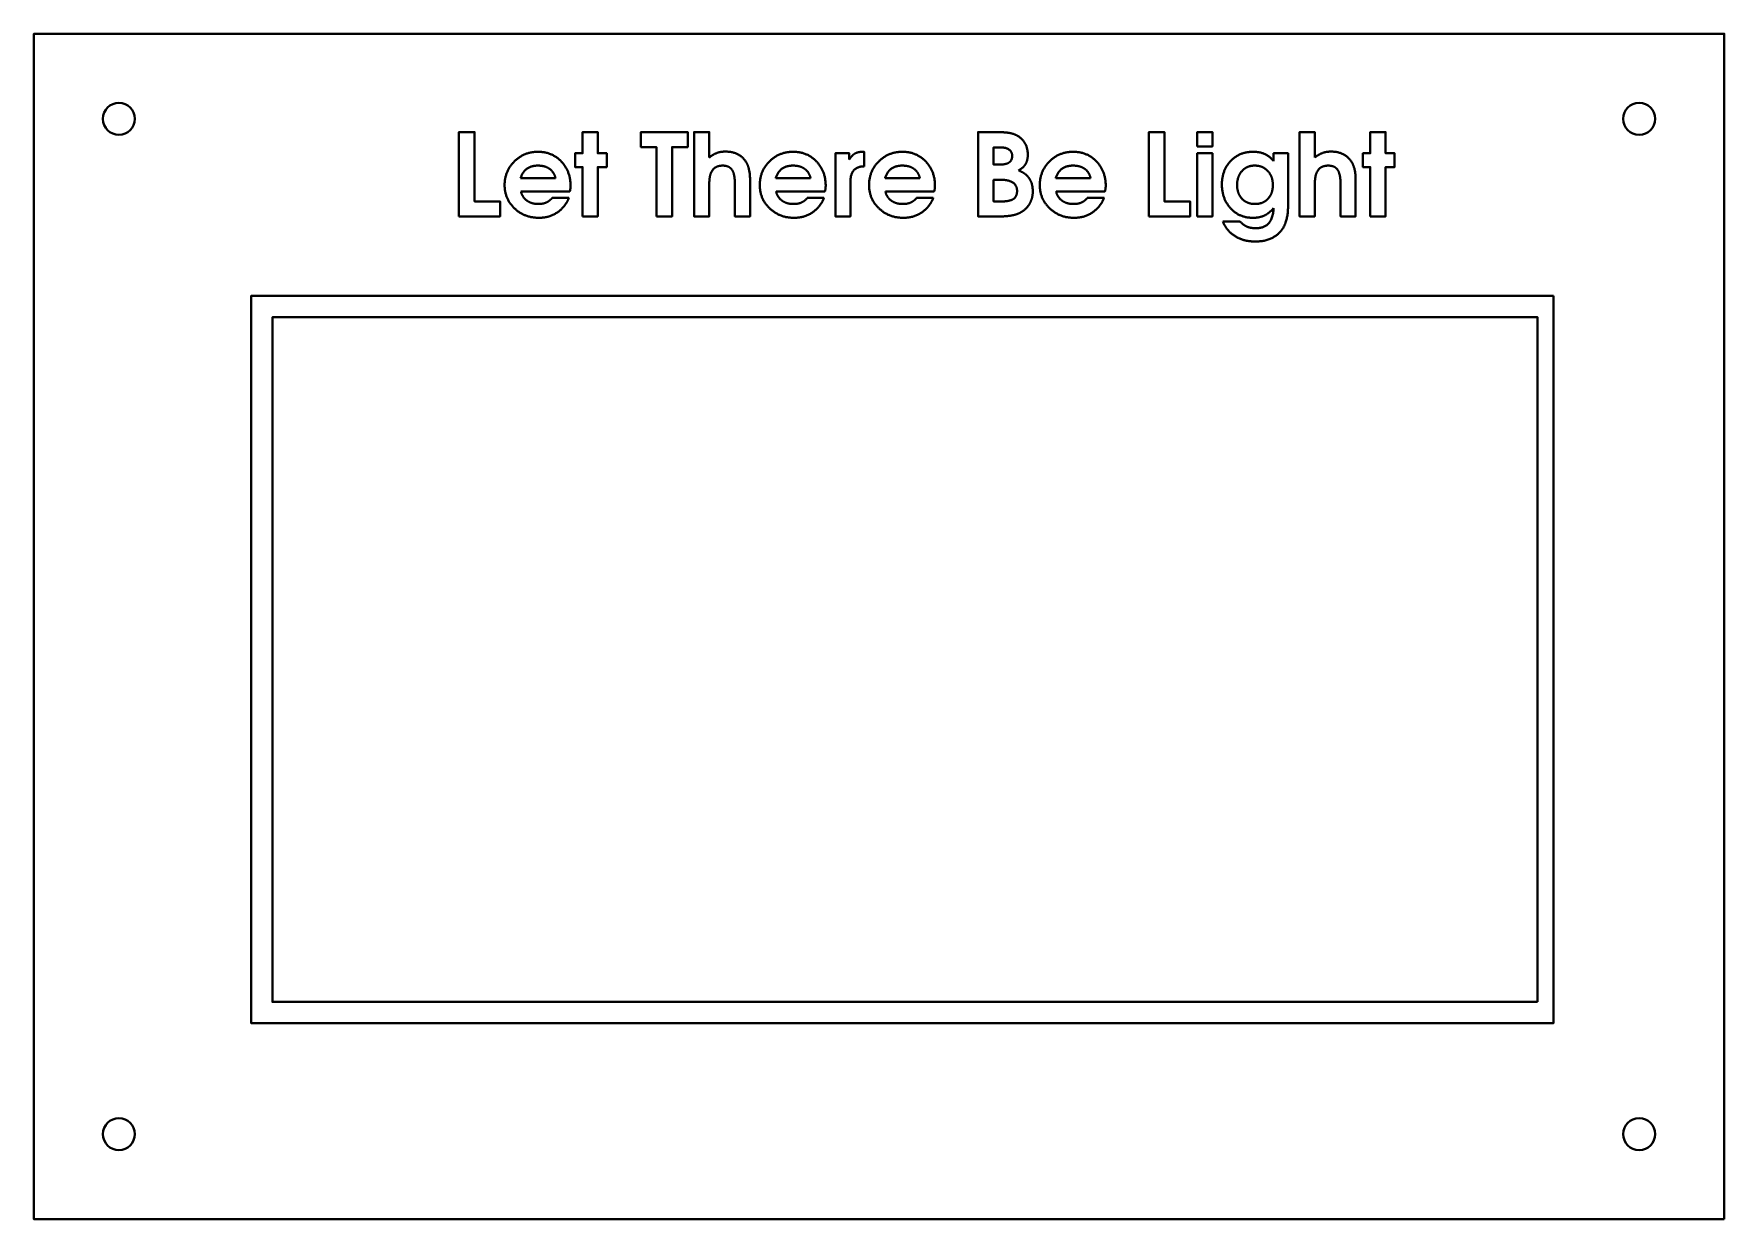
# Model space of a CAD drawing. Extents: x -131 to 28, y -52 to 60.
import ezdxf

# ---------------------------------------------------------------- set-up
doc = ezdxf.new("R2010")
doc.units = 0
doc.layers.add('s001-#def-active-grp', color=7, linetype='CONTINUOUS')

msp = doc.modelspace()

# ---------------------------------------------------------------- linework, layer by layer
at = {"layer": 's001-#def-active-grp', "color": 7, "linetype": 'CONTINUOUS', "lineweight": 40, "true_color": 0x000000}
for p, q in [((-85.16, 46.23), (-81.87, 46.23)), ((-61.16, 46.23), (-57.88, 46.23)), ((-50.88, 46.23), (-47.6, 46.23)), ((-34.82, 46.23), (-31.54, 46.23)), ((-80.52, 44.98), (-85.12, 44.98)), ((-56.53, 44.98), (-61.12, 44.98)), ((-46.25, 44.98), (-50.84, 44.98)), ((-30.19, 44.98), (-34.78, 44.98)), ((-82.17, 44.4), (-80.62, 44.4)), ((-58.17, 44.4), (-56.62, 44.4)), ((-47.89, 44.4), (-46.34, 44.4)), ((-31.83, 44.4), (-30.28, 44.4)), ((-19.1, 42.16), (-17.48, 42.16))]:
    msp.add_line(p, q, dxfattribs=at)
for points in [[(28.06, -51.68), (28.06, 59.82), (-130.94, 59.82), (-130.94, -51.68), (28.06, -51.68)], [(-90.96, 42.64), (-90.96, 50.57), (-89.49, 50.57), (-89.49, 44.05), (-87.08, 44.05), (-87.08, 42.64), (-90.96, 42.64)], [(-79.33, 42.64), (-79.33, 47.28), (-80.03, 47.28), (-80.03, 48.58), (-79.33, 48.58), (-79.33, 50.57), (-77.9, 50.57), (-77.9, 48.58), (-77.05, 48.58), (-77.05, 47.28), (-77.9, 47.28), (-77.9, 42.64), (-79.33, 42.64)], [(-72.38, 42.64), (-72.38, 49.16), (-73.84, 49.16), (-73.84, 50.57), (-69.43, 50.57), (-69.43, 49.16), (-70.9, 49.16), (-70.9, 42.64), (-72.38, 42.64)], [(-67.41, 48.17), (-67.41, 50.57), (-68.84, 50.57), (-68.84, 42.64), (-67.41, 42.64), (-67.41, 45.66)], [(-40.5, 50.57), (-42.12, 50.57), (-42.12, 42.64), (-40.02, 42.64)], [(-26.06, 42.64), (-26.06, 50.57), (-24.6, 50.57), (-24.6, 44.05), (-22.18, 44.05), (-22.18, 42.64), (-26.06, 42.64)], [(-21.51, 49.23), (-21.51, 50.57), (-20.08, 50.57), (-20.08, 49.23), (-21.51, 49.23)], [(-10.45, 48.17), (-10.45, 50.57), (-11.88, 50.57), (-11.88, 42.64), (-10.45, 42.64), (-10.45, 45.66)], [(-5.23, 42.64), (-5.23, 47.28), (-5.93, 47.28), (-5.93, 48.58), (-5.23, 48.58), (-5.23, 50.57), (-3.8, 50.57), (-3.8, 48.58), (-2.95, 48.58), (-2.95, 47.28), (-3.8, 47.28), (-3.8, 42.64), (-5.23, 42.64)], [(-54.24, 48), (-54.24, 48.58), (-55.55, 48.58), (-55.55, 42.64), (-54.13, 42.64), (-54.13, 45.94)], [(-52.96, 48.72), (-52.85, 48.72), (-52.85, 47.35)], [(-40.18, 47.51), (-40.66, 47.51), (-40.66, 49.13), (-40.06, 49.13)], [(-21.51, 42.64), (-21.51, 48.58), (-20.08, 48.58), (-20.08, 42.64), (-21.51, 42.64)], [(-12.96, 43.77), (-12.96, 48.58), (-14.33, 48.58), (-14.33, 47.84)], [(-63.57, 46), (-63.57, 42.64), (-65, 42.64), (-65, 45.68)], [(-39.92, 44.05), (-40.66, 44.05), (-40.66, 46.08), (-39.96, 46.08)], [(-6.61, 46), (-6.61, 42.64), (-8.03, 42.64), (-8.03, 45.68)], [(12, 35.16), (12, -33.24), (-110.5, -33.24), (-110.5, 35.16), (12, 35.16)], [(10.5, -31.24), (10.5, 33.16), (-108.5, 33.16), (-108.5, -31.24), (10.5, -31.24)]]:
    msp.add_lwpolyline(points, dxfattribs=at)
for centre, start, end in [((-122.94, 51.82), 90, -180), ((-122.94, 51.82), 0, 90), ((20.06, 51.82), 90, 180), ((20.06, 51.82), 0, 90), ((-122.94, 51.82), 180, -90), ((-122.94, 51.82), -90, 0), ((20.06, 51.82), 180, -90), ((20.06, 51.82), -90, 0), ((-122.94, -43.68), 90, -180), ((-122.94, -43.68), 0, 90), ((20.06, -43.68), 90, 180), ((20.06, -43.68), 0, 90), ((-122.94, -43.68), 180, -90), ((-122.94, -43.68), -90, 0), ((20.06, -43.68), 180, -90), ((20.06, -43.68), -90, 0)]:
    msp.add_arc(centre, 1.5, start, end, dxfattribs=at)
for points in [[(-40.5, 50.57), (-39.61, 50.57), (-39.16, 50.49)], [(-39.16, 50.49), (-38.71, 50.41), (-38.35, 50.18)], [(-38.35, 50.18), (-37.45, 49.59), (-37.45, 48.45)], [(-86.66, 45.59), (-86.66, 46.9), (-85.75, 47.81)], [(-85.75, 47.81), (-84.83, 48.72), (-83.53, 48.72)], [(-83.53, 48.72), (-82.2, 48.72), (-81.33, 47.81)], [(-81.33, 47.81), (-80.46, 46.9), (-80.46, 45.52)], [(-67.41, 48.17), (-66.79, 48.74), (-65.9, 48.74)], [(-65.9, 48.74), (-64.59, 48.74), (-63.97, 47.79)], [(-63.97, 47.79), (-63.57, 47.2), (-63.57, 46)], [(-62.66, 45.59), (-62.66, 46.9), (-61.75, 47.81)], [(-61.75, 47.81), (-60.84, 48.72), (-59.53, 48.72)], [(-59.53, 48.72), (-58.2, 48.72), (-57.33, 47.81)], [(-57.33, 47.81), (-56.46, 46.9), (-56.46, 45.52)], [(-54.24, 48), (-53.96, 48.41), (-53.68, 48.57)], [(-53.68, 48.57), (-53.41, 48.72), (-52.96, 48.72)], [(-52.38, 45.59), (-52.38, 46.9), (-51.47, 47.81)], [(-51.47, 47.81), (-50.56, 48.72), (-49.25, 48.72)], [(-49.25, 48.72), (-47.92, 48.72), (-47.05, 47.81)], [(-47.05, 47.81), (-46.18, 46.9), (-46.18, 45.52)], [(-40.18, 47.51), (-39.51, 47.51), (-39.22, 47.7)], [(-38.92, 48.33), (-38.92, 49.13), (-40.06, 49.13)], [(-39.22, 47.7), (-38.92, 47.9), (-38.92, 48.33)], [(-37.45, 48.45), (-37.45, 47.9), (-37.66, 47.56)], [(-36.32, 45.59), (-36.32, 46.9), (-35.41, 47.81)], [(-35.41, 47.81), (-34.5, 48.72), (-33.19, 48.72)], [(-33.19, 48.72), (-31.86, 48.72), (-30.99, 47.81)], [(-30.99, 47.81), (-30.12, 46.9), (-30.12, 45.52)], [(-19.19, 45.66), (-19.19, 46.98), (-18.37, 47.85)], [(-18.37, 47.85), (-17.54, 48.72), (-16.27, 48.72)], [(-16.27, 48.72), (-14.99, 48.72), (-14.33, 47.84)], [(-10.45, 48.17), (-9.82, 48.74), (-8.93, 48.74)], [(-8.93, 48.74), (-7.63, 48.74), (-7.01, 47.79)], [(-7.01, 47.79), (-6.61, 47.2), (-6.61, 46)], [(-83.51, 47.42), (-84.8, 47.42), (-85.16, 46.23)], [(-82.43, 47.11), (-82.85, 47.42), (-83.51, 47.42)], [(-81.87, 46.23), (-82.01, 46.81), (-82.43, 47.11)], [(-67.2, 46.84), (-67.41, 46.45), (-67.41, 45.66)], [(-66.16, 47.42), (-66.89, 47.42), (-67.2, 46.84)], [(-65.26, 47.01), (-65.53, 47.42), (-66.16, 47.42)], [(-65, 45.68), (-65, 46.61), (-65.26, 47.01)], [(-59.51, 47.42), (-60.81, 47.42), (-61.16, 46.23)], [(-58.43, 47.11), (-58.85, 47.42), (-59.51, 47.42)], [(-57.88, 46.23), (-58.01, 46.81), (-58.43, 47.11)], [(-52.85, 47.35), (-54.13, 47.32), (-54.13, 45.94)], [(-49.23, 47.42), (-50.53, 47.42), (-50.88, 46.23)], [(-48.15, 47.11), (-48.57, 47.42), (-49.23, 47.42)], [(-47.6, 46.23), (-47.73, 46.81), (-48.15, 47.11)], [(-37.66, 47.56), (-37.86, 47.22), (-38.33, 46.97)], [(-38.33, 46.97), (-37.95, 46.81), (-37.75, 46.67)], [(-37.75, 46.67), (-37.55, 46.53), (-37.37, 46.3)], [(-37.37, 46.3), (-36.98, 45.79), (-36.98, 45)], [(-33.17, 47.42), (-34.47, 47.42), (-34.82, 46.23)], [(-32.09, 47.11), (-32.51, 47.42), (-33.17, 47.42)], [(-31.54, 46.23), (-31.67, 46.81), (-32.09, 47.11)], [(-17.3, 46.91), (-17.76, 46.41), (-17.76, 45.59)], [(-16.11, 47.42), (-16.85, 47.42), (-17.3, 46.91)], [(-14.87, 46.91), (-15.34, 47.42), (-16.11, 47.42)], [(-14.4, 45.59), (-14.4, 46.4), (-14.87, 46.91)], [(-10.24, 46.84), (-10.45, 46.45), (-10.45, 45.66)], [(-9.2, 47.42), (-9.93, 47.42), (-10.24, 46.84)], [(-8.3, 47.01), (-8.57, 47.42), (-9.2, 47.42)], [(-8.03, 45.68), (-8.03, 46.61), (-8.3, 47.01)], [(-85.73, 43.4), (-86.66, 44.29), (-86.66, 45.59)], [(-85.12, 44.98), (-84.99, 44.43), (-84.55, 44.12)], [(-80.46, 45.52), (-80.46, 45.28), (-80.52, 44.98)], [(-61.73, 43.4), (-62.66, 44.29), (-62.66, 45.59)], [(-61.12, 44.98), (-61, 44.43), (-60.56, 44.12)], [(-56.46, 45.52), (-56.46, 45.28), (-56.53, 44.98)], [(-51.45, 43.4), (-52.38, 44.29), (-52.38, 45.59)], [(-50.84, 44.98), (-50.72, 44.43), (-50.28, 44.12)], [(-46.18, 45.52), (-46.18, 45.28), (-46.25, 44.98)], [(-38.46, 45.03), (-38.46, 46.08), (-39.96, 46.08)], [(-38.8, 44.28), (-38.46, 44.52), (-38.46, 45.03)], [(-36.98, 45), (-36.98, 44.39), (-37.25, 43.89)], [(-35.39, 43.4), (-36.32, 44.29), (-36.32, 45.59)], [(-34.78, 44.98), (-34.66, 44.43), (-34.22, 44.12)], [(-30.12, 45.52), (-30.12, 45.28), (-30.19, 44.98)], [(-18.37, 43.4), (-19.19, 44.29), (-19.19, 45.66)], [(-17.76, 45.59), (-17.76, 44.79), (-17.3, 44.3)], [(-14.86, 44.3), (-14.4, 44.79), (-14.4, 45.59)], [(-83.44, 42.51), (-84.8, 42.51), (-85.73, 43.4)], [(-84.55, 44.12), (-84.11, 43.81), (-83.47, 43.81)], [(-83.47, 43.81), (-83.03, 43.81), (-82.74, 43.95)], [(-81.09, 43.57), (-82, 42.51), (-83.44, 42.51)], [(-82.74, 43.95), (-82.44, 44.08), (-82.17, 44.4)], [(-80.62, 44.4), (-80.74, 44), (-81.09, 43.57)], [(-59.45, 42.51), (-60.81, 42.51), (-61.73, 43.4)], [(-60.56, 44.12), (-60.12, 43.81), (-59.48, 43.81)], [(-59.48, 43.81), (-59.04, 43.81), (-58.74, 43.95)], [(-57.09, 43.57), (-58, 42.51), (-59.45, 42.51)], [(-58.74, 43.95), (-58.44, 44.08), (-58.17, 44.4)], [(-56.62, 44.4), (-56.75, 44), (-57.09, 43.57)], [(-49.17, 42.51), (-50.53, 42.51), (-51.45, 43.4)], [(-50.28, 44.12), (-49.84, 43.81), (-49.2, 43.81)], [(-49.2, 43.81), (-48.76, 43.81), (-48.46, 43.95)], [(-46.81, 43.57), (-47.72, 42.51), (-49.17, 42.51)], [(-48.46, 43.95), (-48.16, 44.08), (-47.89, 44.4)], [(-46.34, 44.4), (-46.47, 44), (-46.81, 43.57)], [(-38.01, 43.08), (-38.71, 42.64), (-40.02, 42.64)], [(-39.92, 44.05), (-39.15, 44.05), (-38.8, 44.28)], [(-37.25, 43.89), (-37.51, 43.39), (-38.01, 43.08)], [(-33.11, 42.51), (-34.47, 42.51), (-35.39, 43.4)], [(-34.22, 44.12), (-33.78, 43.81), (-33.14, 43.81)], [(-33.14, 43.81), (-32.7, 43.81), (-32.4, 43.95)], [(-30.75, 43.57), (-31.66, 42.51), (-33.11, 42.51)], [(-32.4, 43.95), (-32.1, 44.08), (-31.83, 44.4)], [(-30.28, 44.4), (-30.41, 44), (-30.75, 43.57)], [(-16.28, 42.51), (-17.55, 42.51), (-18.37, 43.4)], [(-17.3, 44.3), (-16.85, 43.81), (-16.08, 43.81)], [(-16.08, 43.81), (-15.32, 43.81), (-14.86, 44.3)], [(-15.99, 41.53), (-14.4, 41.53), (-14.33, 43.43)], [(-14.33, 43.43), (-14.74, 42.94), (-15.2, 42.72)], [(-12.96, 43.77), (-12.96, 42.14), (-13.57, 41.35)], [(-17.93, 40.77), (-18.73, 41.26), (-19.1, 42.16)], [(-17.48, 42.16), (-17.16, 41.82), (-16.82, 41.67)], [(-16.82, 41.67), (-16.48, 41.53), (-15.99, 41.53)], [(-15.2, 42.72), (-15.66, 42.51), (-16.28, 42.51)], [(-13.57, 41.35), (-14.41, 40.28), (-16.04, 40.28)], [(-16.04, 40.28), (-17.13, 40.28), (-17.93, 40.77)]]:
    msp.add_open_spline(points, degree=2, dxfattribs=at)

doc.saveas('drawing.dxf')
